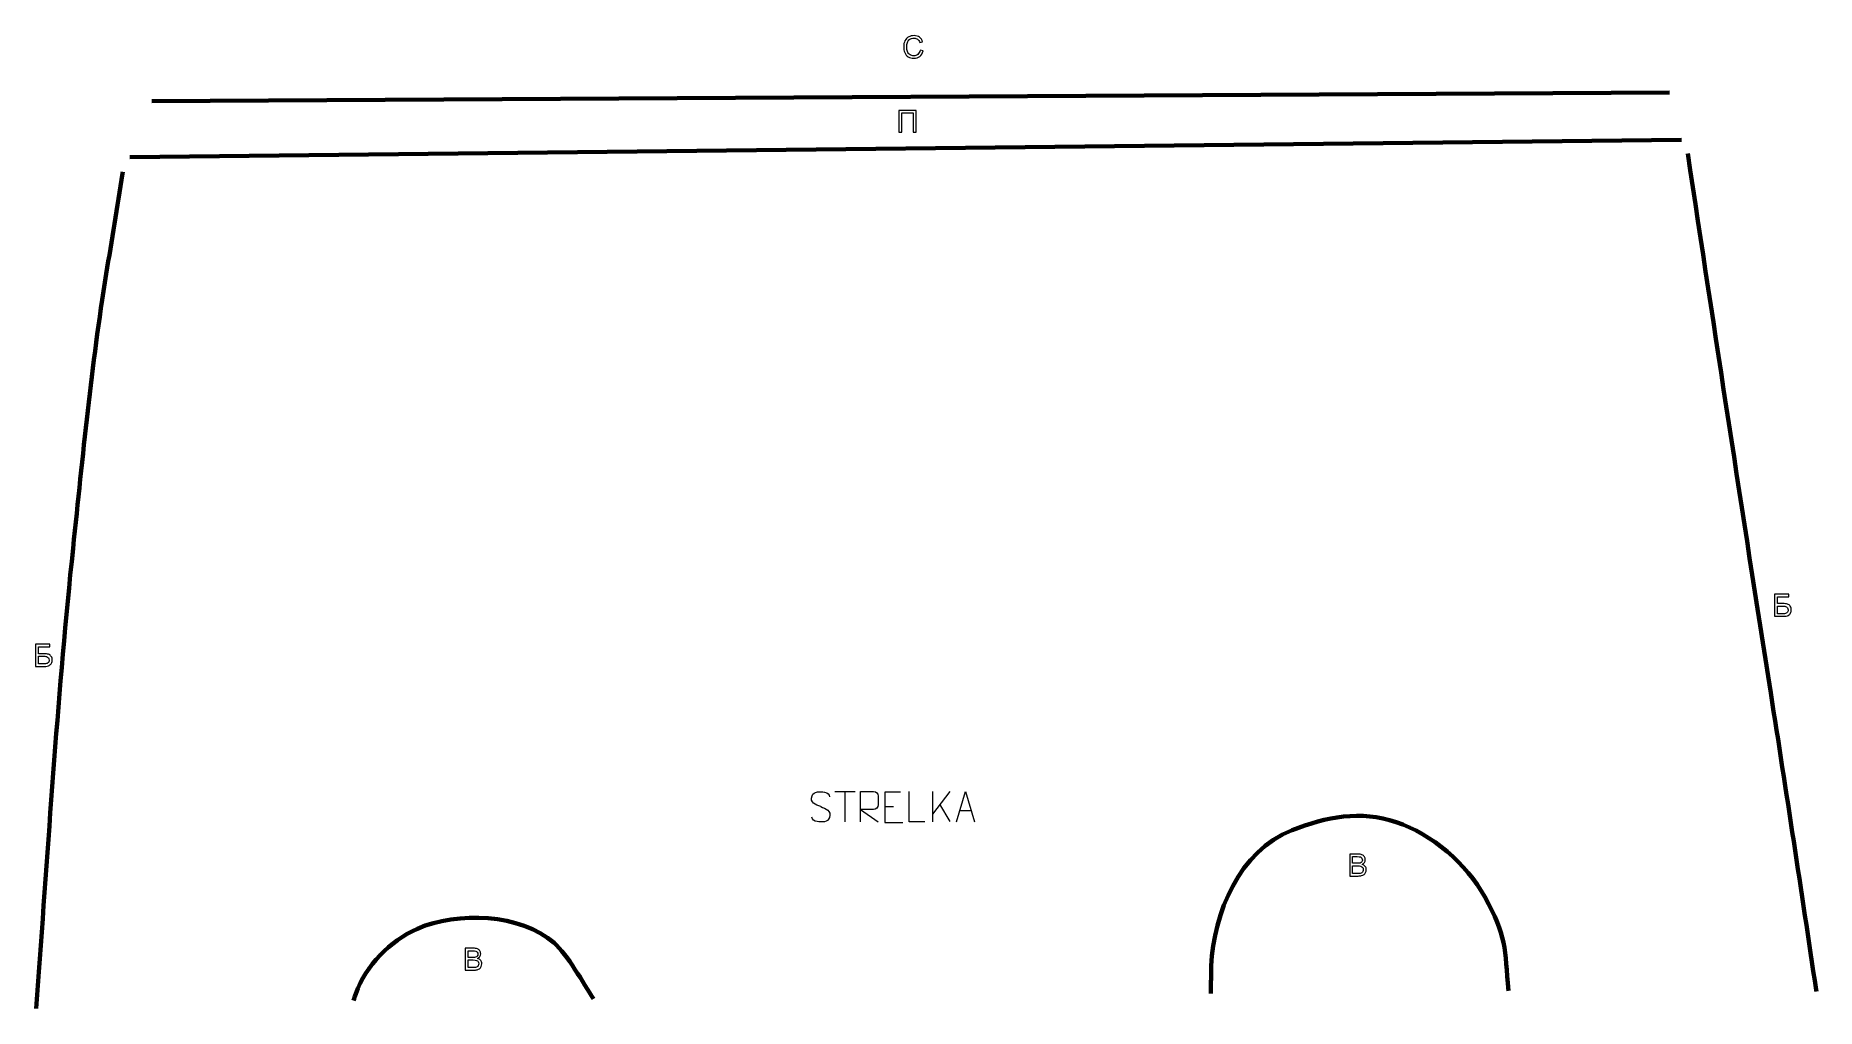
# Model space of a CAD drawing. Header units: millimetres. Extents: x -635 to 832, y -537 to 265.
import ezdxf

# ---------------------------------------------------------------- set-up
doc = ezdxf.new("R2010")
doc.units = ezdxf.units.MM
doc.header["$MEASUREMENT"] = 0
doc.layers.add('layer 1', color=7, linetype='Continuous')
doc.layers.add('layer 2', color=7, linetype='Continuous')

msp = doc.modelspace()

# ---------------------------------------------------------------- linework, layer by layer
at = {"layer": 'layer 1', "color": 250, "lineweight": 9}
for points, knots in [([(11.9283, -370.3289), (7.68, -368.8585), (2.7719, -367.0627), (4.777, -361.5424), (4.777, -361.5424), (6.2805, -357.4025), (11.4941, -357.791), (15.0977, -358.3921), (15.0977, -358.3921), (17.9583, -358.8693), (18.823, -360.0825), (19.1336, -362.1666)], [0, 0, 0, 0, 0.25, 0.25, 0.25, 0.25, 0.5, 0.5, 0.5, 0.5, 1, 1, 1, 1]), ([(44.5963, -382.8057), (44.5963, -382.8057), (44.5963, -357.8522), (44.5963, -357.8522), (44.5963, -357.8522), (48.1911, -357.8522), (51.7866, -357.8522), (55.3818, -357.8522), (55.3818, -357.8522), (57.7071, -357.8899), (59.2644, -359.3799), (59.2603, -361.7463), (59.2603, -361.7463), (59.2599, -363.7818), (59.2599, -366.8412), (59.2603, -368.8772), (59.2603, -368.8772), (59.2538, -370.7527), (57.4415, -372.6945), (55.432, -372.7136), (55.432, -372.7136), (55.432, -372.7136), (44.5963, -372.7136), (44.5963, -372.7136), (44.5963, -372.7136), (44.5963, -372.7136), (59.251, -382.8057), (59.251, -382.8057)], [0, 0, 0, 0, 0.125, 0.125, 0.125, 0.125, 0.25, 0.25, 0.25, 0.25, 0.375, 0.375, 0.375, 0.375, 0.5, 0.5, 0.5, 0.5, 0.625, 0.625, 0.625, 0.625, 0.75, 0.75, 0.75, 0.75, 1, 1, 1, 1]), ([(77.6342, -358.4493), (77.6342, -358.4493), (64.7603, -358.4493), (64.7603, -358.4493), (64.7603, -358.4493), (64.7603, -358.4493), (64.7603, -383.4029), (64.7603, -383.4029), (64.7603, -383.4029), (64.7603, -383.4029), (79.6261, -383.4029), (79.6261, -383.4029)], [0, 0, 0, 0, 0.25, 0.25, 0.25, 0.25, 0.5, 0.5, 0.5, 0.5, 1, 1, 1, 1]), ([(97.7094, -382.8058), (97.7094, -382.8058), (84.7603, -382.8058), (84.7603, -382.8058), (84.7603, -382.8058), (84.7603, -382.8058), (84.7603, -357.8522), (84.7603, -357.8522)], [0, 0, 0, 0, 0.333333333, 0.333333333, 0.333333333, 0.333333333, 1, 1, 1, 1]), ([(123.7644, -382.8057), (123.7644, -382.8057), (131.1354, -357.8522), (131.1354, -357.8522), (131.1354, -357.8522), (131.1354, -357.8522), (138.7053, -382.8057), (138.7053, -382.8057)], [0, 0, 0, 0, 0.333333333, 0.333333333, 0.333333333, 0.333333333, 1, 1, 1, 1]), ([(11.9283, -370.329), (15.9469, -371.9757), (20.9764, -373.864), (19.1424, -379.2243), (19.1424, -379.2243), (17.6826, -383.4907), (12.7718, -383.234), (9.0457, -382.6793), (9.0457, -382.6793), (6.2957, -382.2695), (5.0748, -381.056), (4.6968, -378.9438)], [0, 0, 0, 0, 0.25, 0.25, 0.25, 0.25, 0.5, 0.5, 0.5, 0.5, 1, 1, 1, 1])]:
    msp.add_open_spline(points, degree=3, knots=knots, dxfattribs=at)
for points in [[(23.4347, -357.8757), (23.4347, -357.8757), (40.4219, -357.8757), (40.4219, -357.8757)], [(31.9285, -382.8057), (31.9285, -382.8057), (31.9285, -357.8522), (31.9285, -357.8522)], [(103.8841, -357.8522), (103.8841, -357.8522), (103.8841, -382.8058), (103.8841, -382.8058)], [(118.2603, -357.8522), (118.2603, -357.8522), (103.8841, -376.4919), (103.8841, -376.4919)], [(64.7603, -370.329), (64.7603, -370.329), (71.9284, -370.329), (71.9284, -370.329)], [(118.5856, -382.71), (118.5856, -382.71), (110.1151, -368.3964), (110.1151, -368.3964)], [(126.487, -373.5563), (126.487, -373.5563), (135.9827, -373.5563), (135.9827, -373.5563)]]:
    msp.add_open_spline(points, degree=3, dxfattribs=at)
at = {"layer": 'layer 2', "color": 142, "lineweight": 9}
for points, knots in [([(93.797, 252.915), (93.797, 252.915), (96.1947, 252.3093), (96.1947, 252.3093), (96.1947, 252.3093), (95.6942, 250.3448), (94.7939, 248.8515), (93.4941, 247.8208), (93.4941, 247.8208), (92.1943, 246.7902), (90.6042, 246.2728), (88.7238, 246.2728), (88.7238, 246.2728), (86.7804, 246.2728), (85.1987, 246.6682), (83.9788, 247.4633), (83.9788, 247.4633), (82.7589, 248.2541), (81.8335, 249.4025), (81.1983, 250.9043), (81.1983, 250.9043), (80.5631, 252.4102), (80.2434, 254.0214), (80.2434, 255.7461), (80.2434, 255.7461), (80.2434, 257.6264), (80.6009, 259.267), (81.3203, 260.6678), (81.3203, 260.6678), (82.0396, 262.0685), (83.0618, 263.1328), (84.3869, 263.8606), (84.3869, 263.8606), (85.7119, 264.5883), (87.1716, 264.9501), (88.7617, 264.9501), (88.7617, 264.9501), (90.5705, 264.9501), (92.0891, 264.4915), (93.3174, 263.5703), (93.3174, 263.5703), (94.55, 262.6491), (95.4081, 261.3576), (95.8919, 259.6918), (95.8919, 259.6918), (95.8919, 259.6918), (93.5446, 259.1366), (93.5446, 259.1366), (93.5446, 259.1366), (93.1281, 260.449), (92.5182, 261.4081), (91.7231, 262.0054), (91.7231, 262.0054), (90.9281, 262.607), (89.9269, 262.9057), (88.7196, 262.9057), (88.7196, 262.9057), (87.3357, 262.9057), (86.1747, 262.5733), (85.245, 261.9087), (85.245, 261.9087), (84.3153, 261.2441), (83.6591, 260.3481), (83.2847, 259.2291), (83.2847, 259.2291), (82.9061, 258.1059), (82.7168, 256.9491), (82.7168, 255.7587), (82.7168, 255.7587), (82.7168, 254.2233), (82.9398, 252.8814), (83.3857, 251.7372), (83.3857, 251.7372), (83.8316, 250.5888), (84.5257, 249.7348), (85.468, 249.167), (85.468, 249.167), (86.4102, 248.5991), (87.4282, 248.3172), (88.5261, 248.3172), (88.5261, 248.3172), (89.8638, 248.3172), (90.9912, 248.7042), (91.9166, 249.474), (91.9166, 249.474), (92.8421, 250.248), (93.4689, 251.3922), (93.797, 252.915)], [0, 0, 0, 0, 0.043478261, 0.043478261, 0.043478261, 0.043478261, 0.086956522, 0.086956522, 0.086956522, 0.086956522, 0.130434783, 0.130434783, 0.130434783, 0.130434783, 0.173913043, 0.173913043, 0.173913043, 0.173913043, 0.217391304, 0.217391304, 0.217391304, 0.217391304, 0.260869565, 0.260869565, 0.260869565, 0.260869565, 0.304347826, 0.304347826, 0.304347826, 0.304347826, 0.347826087, 0.347826087, 0.347826087, 0.347826087, 0.391304348, 0.391304348, 0.391304348, 0.391304348, 0.434782609, 0.434782609, 0.434782609, 0.434782609, 0.47826087, 0.47826087, 0.47826087, 0.47826087, 0.52173913, 0.52173913, 0.52173913, 0.52173913, 0.565217391, 0.565217391, 0.565217391, 0.565217391, 0.608695652, 0.608695652, 0.608695652, 0.608695652, 0.652173913, 0.652173913, 0.652173913, 0.652173913, 0.695652174, 0.695652174, 0.695652174, 0.695652174, 0.739130435, 0.739130435, 0.739130435, 0.739130435, 0.782608696, 0.782608696, 0.782608696, 0.782608696, 0.826086957, 0.826086957, 0.826086957, 0.826086957, 0.869565217, 0.869565217, 0.869565217, 0.869565217, 0.913043478, 0.913043478, 0.913043478, 0.913043478, 1, 1, 1, 1]), ([(76.3923, 203.3693), (76.3923, 203.3693), (90.5769, 203.3693), (90.5769, 203.3693), (90.5769, 203.3693), (90.5769, 203.3693), (90.5769, 185.2978), (90.5769, 185.2978), (90.5769, 185.2978), (90.5769, 185.2978), (88.1791, 185.2978), (88.1791, 185.2978), (88.1791, 185.2978), (88.1791, 185.2978), (88.1791, 201.2492), (88.1791, 201.2492), (88.1791, 201.2492), (88.1791, 201.2492), (78.79, 201.2492), (78.79, 201.2492), (78.79, 201.2492), (78.79, 201.2492), (78.79, 185.2978), (78.79, 185.2978), (78.79, 185.2978), (78.79, 185.2978), (76.3923, 185.2978), (76.3923, 185.2978), (76.3923, 185.2978), (76.3923, 185.2978), (76.3923, 203.3693), (76.3923, 203.3693)], [0, 0, 0, 0, 0.111111111, 0.111111111, 0.111111111, 0.111111111, 0.222222222, 0.222222222, 0.222222222, 0.222222222, 0.333333333, 0.333333333, 0.333333333, 0.333333333, 0.444444444, 0.444444444, 0.444444444, 0.444444444, 0.555555556, 0.555555556, 0.555555556, 0.555555556, 0.666666667, 0.666666667, 0.666666667, 0.666666667, 0.777777778, 0.777777778, 0.777777778, 0.777777778, 1, 1, 1, 1]), ([(797.6722, -195.3312), (797.6722, -195.3312), (809.4832, -195.3312), (809.4832, -195.3312), (809.4832, -195.3312), (809.4832, -195.3312), (809.4832, -197.4648), (809.4832, -197.4648), (809.4832, -197.4648), (809.4832, -197.4648), (800.0852, -197.4648), (800.0852, -197.4648), (800.0852, -197.4648), (800.0852, -197.4648), (800.0852, -203.0782), (800.0852, -203.0782), (800.0852, -203.0782), (800.0852, -203.0782), (804.4286, -203.0782), (804.4286, -203.0782), (804.4286, -203.0782), (806.033, -203.0782), (807.3073, -203.2306), (808.2555, -203.5396), (808.2555, -203.5396), (809.2038, -203.8444), (809.9616, -204.4202), (810.5331, -205.2711), (810.5331, -205.2711), (811.1046, -206.1177), (811.3882, -207.1041), (811.3882, -208.2302), (811.3882, -208.2302), (811.3882, -209.1488), (811.185, -210.0082), (810.7744, -210.804), (810.7744, -210.804), (810.3637, -211.6041), (809.7541, -212.2561), (808.9413, -212.7598), (808.9413, -212.7598), (808.1328, -213.2636), (806.7485, -213.5176), (804.7969, -213.5176), (804.7969, -213.5176), (804.7969, -213.5176), (797.6722, -213.5176), (797.6722, -213.5176), (797.6722, -213.5176), (797.6722, -213.5176), (797.6722, -195.3312), (797.6722, -195.3312)], [0, 0, 0, 0, 0.071428571, 0.071428571, 0.071428571, 0.071428571, 0.142857143, 0.142857143, 0.142857143, 0.142857143, 0.214285714, 0.214285714, 0.214285714, 0.214285714, 0.285714286, 0.285714286, 0.285714286, 0.285714286, 0.357142857, 0.357142857, 0.357142857, 0.357142857, 0.428571429, 0.428571429, 0.428571429, 0.428571429, 0.5, 0.5, 0.5, 0.5, 0.571428571, 0.571428571, 0.571428571, 0.571428571, 0.642857143, 0.642857143, 0.642857143, 0.642857143, 0.714285714, 0.714285714, 0.714285714, 0.714285714, 0.785714286, 0.785714286, 0.785714286, 0.785714286, 0.857142857, 0.857142857, 0.857142857, 0.857142857, 1, 1, 1, 1]), ([(800.0852, -211.4602), (800.0852, -211.4602), (804.8985, -211.4602), (804.8985, -211.4602), (804.8985, -211.4602), (806.1981, -211.4602), (807.1718, -211.1977), (807.8237, -210.6686), (807.8237, -210.6686), (808.4714, -210.1394), (808.7974, -209.3478), (808.7974, -208.2937), (808.7974, -208.2937), (808.7974, -207.5401), (808.6111, -206.9136), (808.2386, -206.4098), (808.2386, -206.4098), (807.8661, -205.9061), (807.3496, -205.5716), (806.6892, -205.4065), (806.6892, -205.4065), (806.0246, -205.2414), (804.8943, -205.161), (803.2983, -205.161), (803.2983, -205.161), (803.2983, -205.161), (800.0852, -205.161), (800.0852, -205.161), (800.0852, -205.161), (800.0852, -205.161), (800.0852, -211.4602), (800.0852, -211.4602)], [0, 0, 0, 0, 0.111111111, 0.111111111, 0.111111111, 0.111111111, 0.222222222, 0.222222222, 0.222222222, 0.222222222, 0.333333333, 0.333333333, 0.333333333, 0.333333333, 0.444444444, 0.444444444, 0.444444444, 0.444444444, 0.555555556, 0.555555556, 0.555555556, 0.555555556, 0.666666667, 0.666666667, 0.666666667, 0.666666667, 0.777777778, 0.777777778, 0.777777778, 0.777777778, 1, 1, 1, 1]), ([(-634.7815, -236.6063), (-634.7815, -236.6063), (-622.9705, -236.6063), (-622.9705, -236.6063), (-622.9705, -236.6063), (-622.9705, -236.6063), (-622.9705, -238.7399), (-622.9705, -238.7399), (-622.9705, -238.7399), (-622.9705, -238.7399), (-632.3685, -238.7399), (-632.3685, -238.7399), (-632.3685, -238.7399), (-632.3685, -238.7399), (-632.3685, -244.3533), (-632.3685, -244.3533), (-632.3685, -244.3533), (-632.3685, -244.3533), (-628.0251, -244.3533), (-628.0251, -244.3533), (-628.0251, -244.3533), (-626.4207, -244.3533), (-625.1463, -244.5057), (-624.1982, -244.8147), (-624.1982, -244.8147), (-623.2499, -245.1195), (-622.4921, -245.6953), (-621.9206, -246.5462), (-621.9206, -246.5462), (-621.3491, -247.3928), (-621.0655, -248.3792), (-621.0655, -249.5053), (-621.0655, -249.5053), (-621.0655, -250.4239), (-621.2686, -251.2833), (-621.6793, -252.0791), (-621.6793, -252.0791), (-622.09, -252.8792), (-622.6996, -253.5312), (-623.5124, -254.0349), (-623.5124, -254.0349), (-624.3209, -254.5387), (-625.7052, -254.7927), (-627.6568, -254.7927), (-627.6568, -254.7927), (-627.6568, -254.7927), (-634.7815, -254.7927), (-634.7815, -254.7927), (-634.7815, -254.7927), (-634.7815, -254.7927), (-634.7815, -236.6063), (-634.7815, -236.6063)], [0, 0, 0, 0, 0.071428571, 0.071428571, 0.071428571, 0.071428571, 0.142857143, 0.142857143, 0.142857143, 0.142857143, 0.214285714, 0.214285714, 0.214285714, 0.214285714, 0.285714286, 0.285714286, 0.285714286, 0.285714286, 0.357142857, 0.357142857, 0.357142857, 0.357142857, 0.428571429, 0.428571429, 0.428571429, 0.428571429, 0.5, 0.5, 0.5, 0.5, 0.571428571, 0.571428571, 0.571428571, 0.571428571, 0.642857143, 0.642857143, 0.642857143, 0.642857143, 0.714285714, 0.714285714, 0.714285714, 0.714285714, 0.785714286, 0.785714286, 0.785714286, 0.785714286, 0.857142857, 0.857142857, 0.857142857, 0.857142857, 1, 1, 1, 1]), ([(-632.3685, -252.7353), (-632.3685, -252.7353), (-627.5552, -252.7353), (-627.5552, -252.7353), (-627.5552, -252.7353), (-626.2556, -252.7353), (-625.2819, -252.4728), (-624.63, -251.9437), (-624.63, -251.9437), (-623.9823, -251.4145), (-623.6563, -250.6229), (-623.6563, -249.5688), (-623.6563, -249.5688), (-623.6563, -248.8152), (-623.8426, -248.1887), (-624.2151, -247.6849), (-624.2151, -247.6849), (-624.5876, -247.1812), (-625.1041, -246.8467), (-625.7645, -246.6816), (-625.7645, -246.6816), (-626.4291, -246.5165), (-627.5594, -246.4361), (-629.1554, -246.4361), (-629.1554, -246.4361), (-629.1554, -246.4361), (-632.3685, -246.4361), (-632.3685, -246.4361), (-632.3685, -246.4361), (-632.3685, -246.4361), (-632.3685, -252.7353), (-632.3685, -252.7353)], [0, 0, 0, 0, 0.111111111, 0.111111111, 0.111111111, 0.111111111, 0.222222222, 0.222222222, 0.222222222, 0.222222222, 0.333333333, 0.333333333, 0.333333333, 0.333333333, 0.444444444, 0.444444444, 0.444444444, 0.444444444, 0.555555556, 0.555555556, 0.555555556, 0.555555556, 0.666666667, 0.666666667, 0.666666667, 0.666666667, 0.777777778, 0.777777778, 0.777777778, 0.777777778, 1, 1, 1, 1]), ([(447.6717, -427.5174), (447.6717, -427.5174), (447.6717, -409.4459), (447.6717, -409.4459), (447.6717, -409.4459), (447.6717, -409.4459), (454.4527, -409.4459), (454.4527, -409.4459), (454.4527, -409.4459), (455.8325, -409.4459), (456.9389, -409.6268), (457.776, -409.9928), (457.776, -409.9928), (458.6089, -410.3587), (459.2609, -410.9224), (459.7321, -411.6838), (459.7321, -411.6838), (460.2074, -412.441), (460.443, -413.236), (460.443, -414.069), (460.443, -414.069), (460.443, -414.8388), (460.2326, -415.5665), (459.8162, -416.248), (459.8162, -416.248), (459.3997, -416.9294), (458.7688, -417.4805), (457.9232, -417.9012), (457.9232, -417.9012), (459.0169, -418.2209), (459.8583, -418.7677), (460.443, -419.5417), (460.443, -419.5417), (461.0319, -420.3115), (461.3264, -421.2244), (461.3264, -422.276), (461.3264, -422.276), (461.3264, -423.1257), (461.1455, -423.9124), (460.7879, -424.6401), (460.7879, -424.6401), (460.4304, -425.3678), (459.9887, -425.9273), (459.4628, -426.3227), (459.4628, -426.3227), (458.937, -426.7139), (458.2766, -427.0126), (457.4857, -427.2145), (457.4857, -427.2145), (456.6906, -427.4164), (455.7189, -427.5174), (454.5663, -427.5174), (454.5663, -427.5174), (454.5663, -427.5174), (447.6717, -427.5174), (447.6717, -427.5174)], [0, 0, 0, 0, 0.066666667, 0.066666667, 0.066666667, 0.066666667, 0.133333333, 0.133333333, 0.133333333, 0.133333333, 0.2, 0.2, 0.2, 0.2, 0.266666667, 0.266666667, 0.266666667, 0.266666667, 0.333333333, 0.333333333, 0.333333333, 0.333333333, 0.4, 0.4, 0.4, 0.4, 0.466666667, 0.466666667, 0.466666667, 0.466666667, 0.533333333, 0.533333333, 0.533333333, 0.533333333, 0.6, 0.6, 0.6, 0.6, 0.666666667, 0.666666667, 0.666666667, 0.666666667, 0.733333333, 0.733333333, 0.733333333, 0.733333333, 0.8, 0.8, 0.8, 0.8, 0.866666667, 0.866666667, 0.866666667, 0.866666667, 1, 1, 1, 1]), ([(450.0694, -417.043), (450.0694, -417.043), (453.9774, -417.043), (453.9774, -417.043), (453.9774, -417.043), (455.0374, -417.043), (455.7988, -416.9715), (456.2573, -416.8327), (456.2573, -416.8327), (456.8674, -416.6518), (457.3259, -416.3489), (457.633, -415.9283), (457.633, -415.9283), (457.9401, -415.5076), (458.0957, -414.9818), (458.0957, -414.3466), (458.0957, -414.3466), (458.0957, -413.745), (457.9527, -413.215), (457.6624, -412.7607), (457.6624, -412.7607), (457.3764, -412.3022), (456.9641, -411.9867), (456.4298, -411.8184), (456.4298, -411.8184), (455.8956, -411.6502), (454.9785, -411.566), (453.6829, -411.566), (453.6829, -411.566), (453.6829, -411.566), (450.0694, -411.566), (450.0694, -411.566), (450.0694, -411.566), (450.0694, -411.566), (450.0694, -417.043), (450.0694, -417.043)], [0, 0, 0, 0, 0.1, 0.1, 0.1, 0.1, 0.2, 0.2, 0.2, 0.2, 0.3, 0.3, 0.3, 0.3, 0.4, 0.4, 0.4, 0.4, 0.5, 0.5, 0.5, 0.5, 0.6, 0.6, 0.6, 0.6, 0.7, 0.7, 0.7, 0.7, 0.8, 0.8, 0.8, 0.8, 1, 1, 1, 1]), ([(450.0694, -425.3973), (450.0694, -425.3973), (454.5705, -425.3973), (454.5705, -425.3973), (454.5705, -425.3973), (455.3445, -425.3973), (455.8871, -425.3678), (456.2026, -425.3089), (456.2026, -425.3089), (456.7496, -425.2122), (457.2123, -425.0481), (457.5825, -424.8168), (457.5825, -424.8168), (457.9527, -424.5854), (458.2555, -424.2489), (458.4953, -423.8072), (458.4953, -423.8072), (458.7351, -423.3655), (458.8529, -422.8565), (458.8529, -422.2802), (458.8529, -422.2802), (458.8529, -421.6029), (458.6804, -421.0182), (458.3313, -420.5176), (458.3313, -420.5176), (457.9863, -420.0171), (457.5068, -419.6679), (456.8926, -419.466), (456.8926, -419.466), (456.2826, -419.2641), (455.3992, -419.1631), (454.2508, -419.1631), (454.2508, -419.1631), (454.2508, -419.1631), (450.0694, -419.1631), (450.0694, -419.1631), (450.0694, -419.1631), (450.0694, -419.1631), (450.0694, -425.3973), (450.0694, -425.3973)], [0, 0, 0, 0, 0.090909091, 0.090909091, 0.090909091, 0.090909091, 0.181818182, 0.181818182, 0.181818182, 0.181818182, 0.272727273, 0.272727273, 0.272727273, 0.272727273, 0.363636364, 0.363636364, 0.363636364, 0.363636364, 0.454545455, 0.454545455, 0.454545455, 0.454545455, 0.545454545, 0.545454545, 0.545454545, 0.545454545, 0.636363636, 0.636363636, 0.636363636, 0.636363636, 0.727272727, 0.727272727, 0.727272727, 0.727272727, 0.818181818, 0.818181818, 0.818181818, 0.818181818, 1, 1, 1, 1]), ([(-280.9554, -505.063), (-280.9554, -505.063), (-280.9554, -486.9915), (-280.9554, -486.9915), (-280.9554, -486.9915), (-280.9554, -486.9915), (-274.1744, -486.9915), (-274.1744, -486.9915), (-274.1744, -486.9915), (-272.7946, -486.9915), (-271.6883, -487.1724), (-270.8512, -487.5384), (-270.8512, -487.5384), (-270.0183, -487.9043), (-269.3663, -488.468), (-268.8951, -489.2294), (-268.8951, -489.2294), (-268.4198, -489.9866), (-268.1842, -490.7816), (-268.1842, -491.6146), (-268.1842, -491.6146), (-268.1842, -492.3844), (-268.3945, -493.1121), (-268.811, -493.7936), (-268.811, -493.7936), (-269.2275, -494.475), (-269.8583, -495.0261), (-270.704, -495.4468), (-270.704, -495.4468), (-269.6103, -495.7665), (-268.7689, -496.3133), (-268.1842, -497.0873), (-268.1842, -497.0873), (-267.5953, -497.8571), (-267.3008, -498.77), (-267.3008, -499.8216), (-267.3008, -499.8216), (-267.3008, -500.6713), (-267.4817, -501.458), (-267.8393, -502.1857), (-267.8393, -502.1857), (-268.1968, -502.9134), (-268.6385, -503.4729), (-269.1644, -503.8683), (-269.1644, -503.8683), (-269.6902, -504.2595), (-270.3506, -504.5582), (-271.1415, -504.7601), (-271.1415, -504.7601), (-271.9365, -504.962), (-272.9081, -505.063), (-274.0608, -505.063), (-274.0608, -505.063), (-274.0608, -505.063), (-280.9554, -505.063), (-280.9554, -505.063)], [0, 0, 0, 0, 0.066666667, 0.066666667, 0.066666667, 0.066666667, 0.133333333, 0.133333333, 0.133333333, 0.133333333, 0.2, 0.2, 0.2, 0.2, 0.266666667, 0.266666667, 0.266666667, 0.266666667, 0.333333333, 0.333333333, 0.333333333, 0.333333333, 0.4, 0.4, 0.4, 0.4, 0.466666667, 0.466666667, 0.466666667, 0.466666667, 0.533333333, 0.533333333, 0.533333333, 0.533333333, 0.6, 0.6, 0.6, 0.6, 0.666666667, 0.666666667, 0.666666667, 0.666666667, 0.733333333, 0.733333333, 0.733333333, 0.733333333, 0.8, 0.8, 0.8, 0.8, 0.866666667, 0.866666667, 0.866666667, 0.866666667, 1, 1, 1, 1]), ([(-278.5577, -494.5886), (-278.5577, -494.5886), (-274.6497, -494.5886), (-274.6497, -494.5886), (-274.6497, -494.5886), (-273.5897, -494.5886), (-272.8283, -494.5171), (-272.3698, -494.3783), (-272.3698, -494.3783), (-271.7598, -494.1974), (-271.3012, -493.8945), (-270.9941, -493.4739), (-270.9941, -493.4739), (-270.6871, -493.0532), (-270.5315, -492.5274), (-270.5315, -491.8922), (-270.5315, -491.8922), (-270.5315, -491.2906), (-270.6744, -490.7606), (-270.9648, -490.3063), (-270.9648, -490.3063), (-271.2508, -489.8478), (-271.6631, -489.5323), (-272.1973, -489.364), (-272.1973, -489.364), (-272.7315, -489.1958), (-273.6486, -489.1116), (-274.9442, -489.1116), (-274.9442, -489.1116), (-274.9442, -489.1116), (-278.5577, -489.1116), (-278.5577, -489.1116), (-278.5577, -489.1116), (-278.5577, -489.1116), (-278.5577, -494.5886), (-278.5577, -494.5886)], [0, 0, 0, 0, 0.1, 0.1, 0.1, 0.1, 0.2, 0.2, 0.2, 0.2, 0.3, 0.3, 0.3, 0.3, 0.4, 0.4, 0.4, 0.4, 0.5, 0.5, 0.5, 0.5, 0.6, 0.6, 0.6, 0.6, 0.7, 0.7, 0.7, 0.7, 0.8, 0.8, 0.8, 0.8, 1, 1, 1, 1]), ([(-278.5577, -502.9429), (-278.5577, -502.9429), (-274.0566, -502.9429), (-274.0566, -502.9429), (-274.0566, -502.9429), (-273.2826, -502.9429), (-272.74, -502.9134), (-272.4244, -502.8545), (-272.4244, -502.8545), (-271.8776, -502.7578), (-271.4149, -502.5937), (-271.0447, -502.3624), (-271.0447, -502.3624), (-270.6744, -502.131), (-270.3717, -501.7945), (-270.1318, -501.3528), (-270.1318, -501.3528), (-269.8921, -500.9111), (-269.7743, -500.4021), (-269.7743, -499.8258), (-269.7743, -499.8258), (-269.7743, -499.1485), (-269.9468, -498.5638), (-270.2958, -498.0632), (-270.2958, -498.0632), (-270.6409, -497.5627), (-271.1204, -497.2135), (-271.7346, -497.0116), (-271.7346, -497.0116), (-272.3445, -496.8097), (-273.2278, -496.7087), (-274.3763, -496.7087), (-274.3763, -496.7087), (-274.3763, -496.7087), (-278.5577, -496.7087), (-278.5577, -496.7087), (-278.5577, -496.7087), (-278.5577, -496.7087), (-278.5577, -502.9429), (-278.5577, -502.9429)], [0, 0, 0, 0, 0.090909091, 0.090909091, 0.090909091, 0.090909091, 0.181818182, 0.181818182, 0.181818182, 0.181818182, 0.272727273, 0.272727273, 0.272727273, 0.272727273, 0.363636364, 0.363636364, 0.363636364, 0.363636364, 0.454545455, 0.454545455, 0.454545455, 0.454545455, 0.545454545, 0.545454545, 0.545454545, 0.545454545, 0.636363636, 0.636363636, 0.636363636, 0.636363636, 0.727272727, 0.727272727, 0.727272727, 0.727272727, 0.818181818, 0.818181818, 0.818181818, 0.818181818, 1, 1, 1, 1])]:
    msp.add_open_spline(points, degree=3, knots=knots, dxfattribs=at)
at = {"layer": 'layer 2', "color": 142, "lineweight": 158}
for points in [[(-538.9696, 210.8433), (-538.9696, 210.8433), (710.9626, 217.9584), (710.9626, 217.9584)], [(-557.2905, 164.8732), (-557.2905, 164.8732), (721.0864, 178.9622), (721.0864, 178.9622)]]:
    msp.add_open_spline(points, degree=3, dxfattribs=at)
for points, knots in [([(726.0394, 167.8764), (748.5359, 19.6437), (771.1363, -128.5723), (794.471, -276.6758), (794.471, -276.6758), (807.3115, -358.1453), (819.5874, -439.6973), (831.8379, -521.2568), (831.8379, -521.2568), (831.8379, -521.2568), (832.0603, -522.7377), (832.0603, -522.7377)], [0, 0, 0, 0, 0.25, 0.25, 0.25, 0.25, 0.5, 0.5, 0.5, 0.5, 1, 1, 1, 1]), ([(-634.2913, -536.5897), (-633.5587, -526.5935), (-632.8261, -516.5973), (-632.0934, -506.6011), (-632.0934, -506.6011), (-623.538, -389.8587), (-616.2539, -273.9474), (-603.933, -157.5257), (-603.933, -157.5257), (-595.8299, -80.8539), (-588.9341, -7.4476), (-576.563, 68.704), (-576.563, 68.704), (-572.0951, 96.2068), (-567.6201, 123.7084), (-563.1486, 151.2106), (-563.1486, 151.2106), (-563.1486, 151.2106), (-562.909, 152.6839), (-562.909, 152.6839)], [0, 0, 0, 0, 0.166666667, 0.166666667, 0.166666667, 0.166666667, 0.333333333, 0.333333333, 0.333333333, 0.333333333, 0.5, 0.5, 0.5, 0.5, 0.666666667, 0.666666667, 0.666666667, 0.666666667, 1, 1, 1, 1]), ([(578.3805, -522.171), (575.3872, -486.9966), (576.9476, -477.1151), (558.9263, -444.6867), (558.9263, -444.6867), (543.7213, -417.3258), (515.5987, -393.0819), (485.9647, -383.0763), (485.9647, -383.0763), (456.5044, -373.1293), (428.4465, -378.7714), (400.2172, -389.7265), (400.2172, -389.7265), (356.7716, -406.795), (335.5384, -458.0875), (333.6262, -501.614), (333.6262, -501.614), (333.4213, -508.6566), (333.404, -515.6987), (333.1859, -522.7428), (333.1859, -522.7428), (333.1859, -522.7428), (333.1359, -524.2135), (333.1359, -524.2135)], [0, 0, 0, 0, 0.142857143, 0.142857143, 0.142857143, 0.142857143, 0.285714286, 0.285714286, 0.285714286, 0.285714286, 0.428571429, 0.428571429, 0.428571429, 0.428571429, 0.571428571, 0.571428571, 0.571428571, 0.571428571, 0.714285714, 0.714285714, 0.714285714, 0.714285714, 1, 1, 1, 1]), ([(-175.2387, -528.8448), (-183.7109, -515.6694), (-196.6381, -492.3472), (-207.7608, -482.5725), (-207.7608, -482.5725), (-235.1686, -458.4862), (-287.5048, -456.5767), (-320.2369, -470.915), (-320.2369, -470.915), (-343.0322, -481.2509), (-362.4653, -500.7829), (-371.0539, -524.5124), (-371.0539, -524.5124), (-371.7072, -526.3976), (-372.3539, -528.2839), (-373.0121, -530.1675)], [0, 0, 0, 0, 0.2, 0.2, 0.2, 0.2, 0.4, 0.4, 0.4, 0.4, 0.6, 0.6, 0.6, 0.6, 1, 1, 1, 1])]:
    msp.add_open_spline(points, degree=3, knots=knots, dxfattribs=at)

doc.saveas('drawing.dxf')
